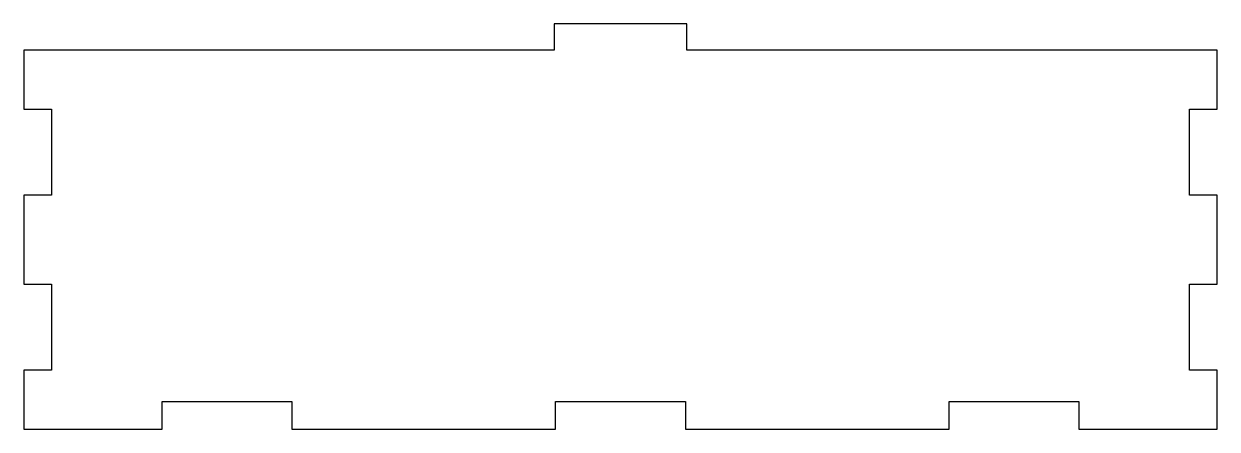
# Model space of a CAD drawing. Header units: millimetres. Extents: x -68 to 68, y -23 to 23.
import ezdxf

# ---------------------------------------------------------------- set-up
doc = ezdxf.new("R2010")
doc.units = ezdxf.units.MM
doc.layers.add('PERIMETER', color=5, linetype='CONTINUOUS')

msp = doc.modelspace()

# ---------------------------------------------------------------- linework, layer by layer
at = {"layer": 'PERIMETER'}
for p, q in [((7.575, 23.16), (-7.575, 23.16)), ((-7.575, 23.16), (-7.575, 20.16)), ((7.575, 20.16), (7.575, 23.16)), ((-7.575, 20.16), (-68.245, 20.16)), ((-68.245, 20.16), (-68.245, 13.425)), ((68.245, 20.16), (7.575, 20.16)), ((68.245, 13.425), (68.245, 20.16)), ((-68.245, 13.425), (-65.075, 13.425)), ((-65.075, 13.425), (-65.075, 3.575)), ((65.075, 3.575), (65.075, 13.425)), ((65.075, 13.425), (68.245, 13.425)), ((-65.075, 3.575), (-68.245, 3.575)), ((-68.245, 3.575), (-68.245, -6.575)), ((68.245, 3.575), (65.075, 3.575)), ((68.245, -6.575), (68.245, 3.575)), ((-68.245, -6.575), (-65.075, -6.575)), ((-65.075, -6.575), (-65.075, -16.425)), ((65.075, -16.425), (65.075, -6.575)), ((65.075, -6.575), (68.245, -6.575)), ((-65.075, -16.425), (-68.245, -16.425)), ((-68.245, -16.425), (-68.245, -23.16)), ((68.245, -16.425), (65.075, -16.425)), ((68.245, -23.16), (68.245, -16.425)), ((-52.425, -23.16), (-52.425, -19.99)), ((-52.425, -19.99), (-37.575, -19.99)), ((-37.575, -19.99), (-37.575, -23.16)), ((-7.425, -23.16), (-7.425, -19.99)), ((-7.425, -19.99), (7.425, -19.99)), ((7.425, -19.99), (7.425, -23.16)), ((37.575, -23.16), (37.575, -19.99)), ((37.575, -19.99), (52.425, -19.99)), ((52.425, -19.99), (52.425, -23.16)), ((-68.245, -23.16), (-52.425, -23.16)), ((-37.575, -23.16), (-7.425, -23.16)), ((7.425, -23.16), (37.575, -23.16)), ((52.425, -23.16), (68.245, -23.16))]:
    msp.add_line(p, q, dxfattribs=at)

doc.saveas('drawing.dxf')
